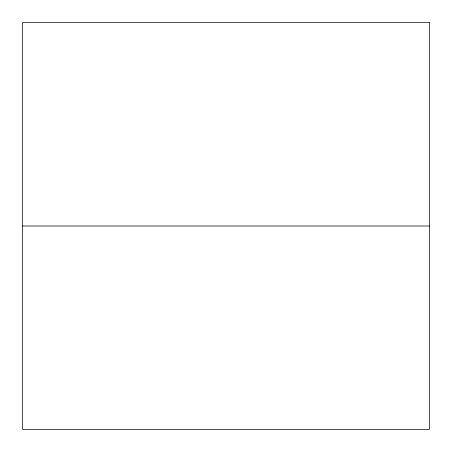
<?xml version="1.0" encoding="UTF-8"?>
<svg xmlns="http://www.w3.org/2000/svg" width="452" height="452" viewBox="0 0 452 452"><rect width="100%" height="100%" fill="white"/><g stroke="black" fill="none" stroke-linecap="round" stroke-linejoin="round"><path stroke-width="0.68" d="M22.6 226L429.4 226M429.4 22.6L22.6 22.6L22.6 429.4L429.4 429.4L429.4 22.6"/></g></svg>
